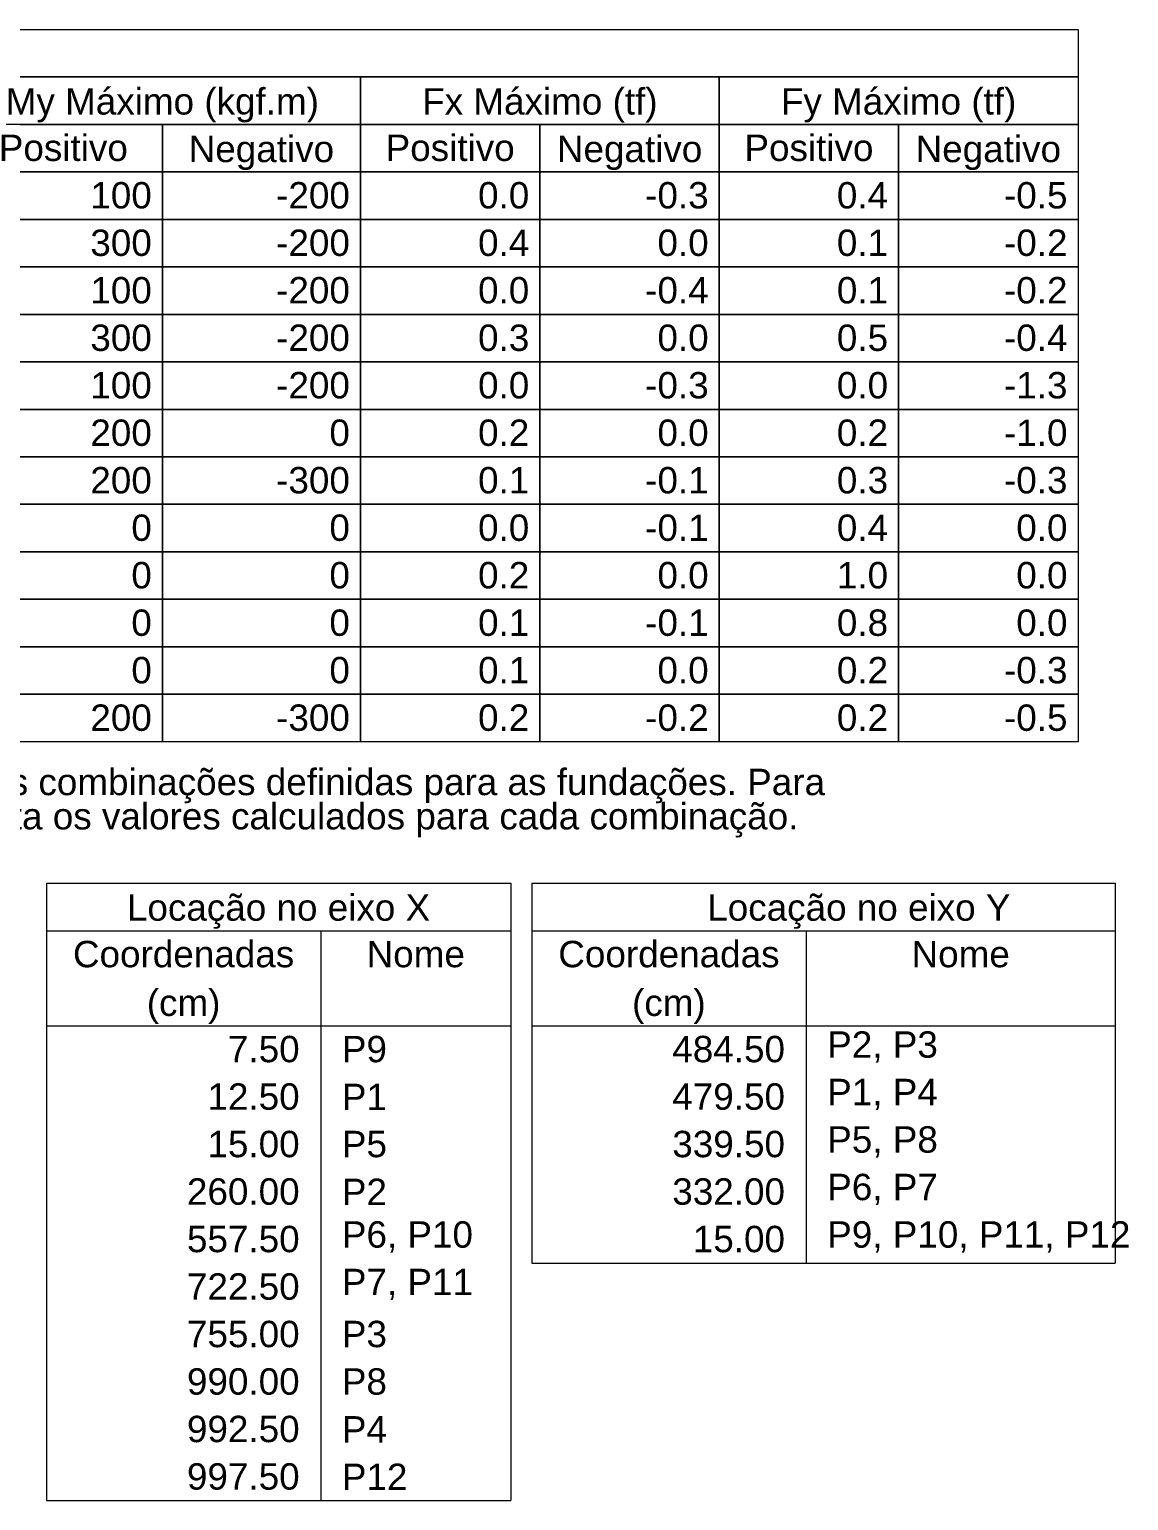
# Model space of a CAD drawing. Header units: inches. Extents: x -52 to 802, y -168 to 85.
# Drawn here: x 64.28 to 73.1, y 51.24 to 63.05 of the extents above; entities that cross this region are included whole.
import ezdxf

# ---------------------------------------------------------------- set-up
doc = ezdxf.new("R2010")
doc.units = ezdxf.units.IN
doc.header["$MEASUREMENT"] = 0
doc.layers.add('LC-Tabelas', color=1, linetype='Continuous', lineweight=20)
doc.layers.add('LC-Textos das tabelas', color=5, linetype='Continuous', lineweight=5)
doc.styles.add('Arial', font='arial.ttf')

msp = doc.modelspace()

# ---------------------------------------------------------------- linework, layer by layer
at = {"layer": 'LC-Tabelas'}
for p, q in [((64.4168, 56.1918), (68.1445, 56.1918)), ((64.4168, 56.1918), (64.4168, 51.2357)), ((68.1445, 56.1918), (68.1445, 51.2357)), ((68.3133, 56.1918), (72.9982, 56.1918)), ((68.3133, 56.1918), (68.3133, 53.1419)), ((72.9982, 56.1918), (72.9982, 53.1419)), ((64.4168, 55.8105), (68.1445, 55.8105)), ((66.6195, 55.8105), (66.6195, 51.2357)), ((68.3133, 55.8105), (72.9982, 55.8105)), ((70.516, 55.8105), (70.516, 53.1419)), ((64.4168, 55.0481), (68.1445, 55.0481)), ((68.3133, 55.0481), (72.9982, 55.0481)), ((68.3133, 53.1419), (72.9982, 53.1419)), ((64.4168, 51.2357), (68.1445, 51.2357))]:
    msp.add_line(p, q, dxfattribs=at)
for points in [[(51.7557, 62.6645), (51.7557, 63.0457), (72.6991, 63.0457), (72.6991, 62.6645), (51.7557, 62.6645)], [(63.7577, 62.2832), (63.7577, 62.6645), (66.9382, 62.6645), (66.9382, 62.2832), (63.7577, 62.2832)], [(66.9382, 62.2832), (66.9382, 62.6645), (69.8186, 62.6645), (69.8186, 62.2832), (66.9382, 62.2832)], [(69.8186, 62.2832), (69.8186, 62.6645), (72.6991, 62.6645), (72.6991, 62.2832), (69.8186, 62.2832)], [(63.7577, 61.902), (63.7577, 62.2832), (65.3479, 62.2832), (65.3479, 61.902), (63.7577, 61.902)], [(65.3479, 61.902), (65.3479, 62.2832), (66.9382, 62.2832), (66.9382, 61.902), (65.3479, 61.902)], [(66.9382, 61.902), (66.9382, 62.2832), (68.3784, 62.2832), (68.3784, 61.902), (66.9382, 61.902)], [(68.3784, 61.902), (68.3784, 62.2832), (69.8186, 62.2832), (69.8186, 61.902), (68.3784, 61.902)], [(69.8186, 61.902), (69.8186, 62.2832), (71.2589, 62.2832), (71.2589, 61.902), (69.8186, 61.902)], [(71.2589, 61.902), (71.2589, 62.2832), (72.6991, 62.2832), (72.6991, 61.902), (71.2589, 61.902)], [(63.7577, 61.5207), (63.7577, 61.902), (65.3479, 61.902), (65.3479, 61.5207), (63.7577, 61.5207)], [(65.3479, 61.5207), (65.3479, 61.902), (66.9382, 61.902), (66.9382, 61.5207), (65.3479, 61.5207)], [(66.9382, 61.5207), (66.9382, 61.902), (68.3784, 61.902), (68.3784, 61.5207), (66.9382, 61.5207)], [(68.3784, 61.5207), (68.3784, 61.902), (69.8186, 61.902), (69.8186, 61.5207), (68.3784, 61.5207)], [(69.8186, 61.5207), (69.8186, 61.902), (71.2589, 61.902), (71.2589, 61.5207), (69.8186, 61.5207)], [(71.2589, 61.5207), (71.2589, 61.902), (72.6991, 61.902), (72.6991, 61.5207), (71.2589, 61.5207)], [(63.7577, 61.1395), (63.7577, 61.5207), (65.3479, 61.5207), (65.3479, 61.1395), (63.7577, 61.1395)], [(65.3479, 61.1395), (65.3479, 61.5207), (66.9382, 61.5207), (66.9382, 61.1395), (65.3479, 61.1395)], [(66.9382, 61.1395), (66.9382, 61.5207), (68.3784, 61.5207), (68.3784, 61.1395), (66.9382, 61.1395)], [(68.3784, 61.1395), (68.3784, 61.5207), (69.8186, 61.5207), (69.8186, 61.1395), (68.3784, 61.1395)], [(69.8186, 61.1395), (69.8186, 61.5207), (71.2589, 61.5207), (71.2589, 61.1395), (69.8186, 61.1395)], [(71.2589, 61.1395), (71.2589, 61.5207), (72.6991, 61.5207), (72.6991, 61.1395), (71.2589, 61.1395)], [(63.7577, 60.7583), (63.7577, 61.1395), (65.3479, 61.1395), (65.3479, 60.7583), (63.7577, 60.7583)], [(65.3479, 60.7583), (65.3479, 61.1395), (66.9382, 61.1395), (66.9382, 60.7583), (65.3479, 60.7583)], [(66.9382, 60.7583), (66.9382, 61.1395), (68.3784, 61.1395), (68.3784, 60.7583), (66.9382, 60.7583)], [(68.3784, 60.7583), (68.3784, 61.1395), (69.8186, 61.1395), (69.8186, 60.7583), (68.3784, 60.7583)], [(69.8186, 60.7583), (69.8186, 61.1395), (71.2589, 61.1395), (71.2589, 60.7583), (69.8186, 60.7583)], [(71.2589, 60.7583), (71.2589, 61.1395), (72.6991, 61.1395), (72.6991, 60.7583), (71.2589, 60.7583)], [(63.7577, 60.377), (63.7577, 60.7583), (65.3479, 60.7583), (65.3479, 60.377), (63.7577, 60.377)], [(65.3479, 60.377), (65.3479, 60.7583), (66.9382, 60.7583), (66.9382, 60.377), (65.3479, 60.377)], [(66.9382, 60.377), (66.9382, 60.7583), (68.3784, 60.7583), (68.3784, 60.377), (66.9382, 60.377)], [(68.3784, 60.377), (68.3784, 60.7583), (69.8186, 60.7583), (69.8186, 60.377), (68.3784, 60.377)], [(69.8186, 60.377), (69.8186, 60.7583), (71.2589, 60.7583), (71.2589, 60.377), (69.8186, 60.377)], [(71.2589, 60.377), (71.2589, 60.7583), (72.6991, 60.7583), (72.6991, 60.377), (71.2589, 60.377)], [(63.7577, 59.9958), (63.7577, 60.377), (65.3479, 60.377), (65.3479, 59.9958), (63.7577, 59.9958)], [(65.3479, 59.9958), (65.3479, 60.377), (66.9382, 60.377), (66.9382, 59.9958), (65.3479, 59.9958)], [(66.9382, 59.9958), (66.9382, 60.377), (68.3784, 60.377), (68.3784, 59.9958), (66.9382, 59.9958)], [(68.3784, 59.9958), (68.3784, 60.377), (69.8186, 60.377), (69.8186, 59.9958), (68.3784, 59.9958)], [(69.8186, 59.9958), (69.8186, 60.377), (71.2589, 60.377), (71.2589, 59.9958), (69.8186, 59.9958)], [(71.2589, 59.9958), (71.2589, 60.377), (72.6991, 60.377), (72.6991, 59.9958), (71.2589, 59.9958)], [(63.7577, 59.6145), (63.7577, 59.9958), (65.3479, 59.9958), (65.3479, 59.6145), (63.7577, 59.6145)], [(65.3479, 59.6145), (65.3479, 59.9958), (66.9382, 59.9958), (66.9382, 59.6145), (65.3479, 59.6145)], [(66.9382, 59.6145), (66.9382, 59.9958), (68.3784, 59.9958), (68.3784, 59.6145), (66.9382, 59.6145)], [(68.3784, 59.6145), (68.3784, 59.9958), (69.8186, 59.9958), (69.8186, 59.6145), (68.3784, 59.6145)], [(69.8186, 59.6145), (69.8186, 59.9958), (71.2589, 59.9958), (71.2589, 59.6145), (69.8186, 59.6145)], [(71.2589, 59.6145), (71.2589, 59.9958), (72.6991, 59.9958), (72.6991, 59.6145), (71.2589, 59.6145)], [(63.7577, 59.2333), (63.7577, 59.6145), (65.3479, 59.6145), (65.3479, 59.2333), (63.7577, 59.2333)], [(65.3479, 59.2333), (65.3479, 59.6145), (66.9382, 59.6145), (66.9382, 59.2333), (65.3479, 59.2333)], [(66.9382, 59.2333), (66.9382, 59.6145), (68.3784, 59.6145), (68.3784, 59.2333), (66.9382, 59.2333)], [(68.3784, 59.2333), (68.3784, 59.6145), (69.8186, 59.6145), (69.8186, 59.2333), (68.3784, 59.2333)], [(69.8186, 59.2333), (69.8186, 59.6145), (71.2589, 59.6145), (71.2589, 59.2333), (69.8186, 59.2333)], [(71.2589, 59.2333), (71.2589, 59.6145), (72.6991, 59.6145), (72.6991, 59.2333), (71.2589, 59.2333)], [(63.7577, 58.8521), (63.7577, 59.2333), (65.3479, 59.2333), (65.3479, 58.8521), (63.7577, 58.8521)], [(65.3479, 58.8521), (65.3479, 59.2333), (66.9382, 59.2333), (66.9382, 58.8521), (65.3479, 58.8521)], [(66.9382, 58.8521), (66.9382, 59.2333), (68.3784, 59.2333), (68.3784, 58.8521), (66.9382, 58.8521)], [(68.3784, 58.8521), (68.3784, 59.2333), (69.8186, 59.2333), (69.8186, 58.8521), (68.3784, 58.8521)], [(69.8186, 58.8521), (69.8186, 59.2333), (71.2589, 59.2333), (71.2589, 58.8521), (69.8186, 58.8521)], [(71.2589, 58.8521), (71.2589, 59.2333), (72.6991, 59.2333), (72.6991, 58.8521), (71.2589, 58.8521)], [(63.7577, 58.4708), (63.7577, 58.8521), (65.3479, 58.8521), (65.3479, 58.4708), (63.7577, 58.4708)], [(65.3479, 58.4708), (65.3479, 58.8521), (66.9382, 58.8521), (66.9382, 58.4708), (65.3479, 58.4708)], [(66.9382, 58.4708), (66.9382, 58.8521), (68.3784, 58.8521), (68.3784, 58.4708), (66.9382, 58.4708)], [(68.3784, 58.4708), (68.3784, 58.8521), (69.8186, 58.8521), (69.8186, 58.4708), (68.3784, 58.4708)], [(69.8186, 58.4708), (69.8186, 58.8521), (71.2589, 58.8521), (71.2589, 58.4708), (69.8186, 58.4708)], [(71.2589, 58.4708), (71.2589, 58.8521), (72.6991, 58.8521), (72.6991, 58.4708), (71.2589, 58.4708)], [(63.7577, 58.0896), (63.7577, 58.4708), (65.3479, 58.4708), (65.3479, 58.0896), (63.7577, 58.0896)], [(65.3479, 58.0896), (65.3479, 58.4708), (66.9382, 58.4708), (66.9382, 58.0896), (65.3479, 58.0896)], [(66.9382, 58.0896), (66.9382, 58.4708), (68.3784, 58.4708), (68.3784, 58.0896), (66.9382, 58.0896)], [(68.3784, 58.0896), (68.3784, 58.4708), (69.8186, 58.4708), (69.8186, 58.0896), (68.3784, 58.0896)], [(69.8186, 58.0896), (69.8186, 58.4708), (71.2589, 58.4708), (71.2589, 58.0896), (69.8186, 58.0896)], [(71.2589, 58.0896), (71.2589, 58.4708), (72.6991, 58.4708), (72.6991, 58.0896), (71.2589, 58.0896)], [(63.7577, 57.7083), (63.7577, 58.0896), (65.3479, 58.0896), (65.3479, 57.7083), (63.7577, 57.7083)], [(65.3479, 57.7083), (65.3479, 58.0896), (66.9382, 58.0896), (66.9382, 57.7083), (65.3479, 57.7083)], [(66.9382, 57.7083), (66.9382, 58.0896), (68.3784, 58.0896), (68.3784, 57.7083), (66.9382, 57.7083)], [(68.3784, 57.7083), (68.3784, 58.0896), (69.8186, 58.0896), (69.8186, 57.7083), (68.3784, 57.7083)], [(69.8186, 57.7083), (69.8186, 58.0896), (71.2589, 58.0896), (71.2589, 57.7083), (69.8186, 57.7083)], [(71.2589, 57.7083), (71.2589, 58.0896), (72.6991, 58.0896), (72.6991, 57.7083), (71.2589, 57.7083)], [(63.7577, 57.3271), (63.7577, 57.7083), (65.3479, 57.7083), (65.3479, 57.3271), (63.7577, 57.3271)], [(65.3479, 57.3271), (65.3479, 57.7083), (66.9382, 57.7083), (66.9382, 57.3271), (65.3479, 57.3271)], [(66.9382, 57.3271), (66.9382, 57.7083), (68.3784, 57.7083), (68.3784, 57.3271), (66.9382, 57.3271)], [(68.3784, 57.3271), (68.3784, 57.7083), (69.8186, 57.7083), (69.8186, 57.3271), (68.3784, 57.3271)], [(69.8186, 57.3271), (69.8186, 57.7083), (71.2589, 57.7083), (71.2589, 57.3271), (69.8186, 57.3271)], [(71.2589, 57.3271), (71.2589, 57.7083), (72.6991, 57.7083), (72.6991, 57.3271), (71.2589, 57.3271)]]:
    msp.add_lwpolyline(points, close=True, dxfattribs=at)

# ---------------------------------------------------------------- texts
at = {"layer": 'LC-Textos das tabelas', "linetype": 'Continuous', "char_height": 0.2118, "line_spacing_factor": 0.798, "style": 'Arial'}
for s, insert, width, attachment_point in [('My Máximo (kgf.m)', (65.3478, 62.2984), 5.042857, 8), ('Fx Máximo (tf)', (68.3788, 62.2984), 3.790254, 8), ('Fy Máximo (tf)', (71.2588, 62.2984), 3.790254, 8), ('Positivo', (64.5528, 61.9867), 2.07734, 8), ('Negativo', (66.1428, 61.9164), 2.341533, 8), ('Positivo', (67.6583, 61.9867), 2.07734, 8), ('Negativo', (69.0988, 61.9164), 2.341533, 8), ('Positivo', (70.5388, 61.9867), 2.07734, 8), ('Negativo', (71.9788, 61.9164), 2.341533, 8), (' 100 ', (65.2632, 61.6055), 1.319521, 9), (' -200 ', (66.8534, 61.6055), 1.517087, 9), (' 0.0 ', (68.2937, 61.6055), 1.154399, 9), (' -0.3 ', (69.7339, 61.6055), 1.351965, 9), (' 0.4 ', (71.1742, 61.6055), 1.154399, 9), (' -0.5 ', (72.6144, 61.6055), 1.351965, 9), (' 300 ', (65.2632, 61.2242), 1.319521, 9), (' -200 ', (66.8534, 61.2242), 1.517087, 9), (' 0.4 ', (68.2937, 61.2242), 1.154399, 9), (' 0.0 ', (69.7339, 61.2242), 1.154399, 9), (' 0.1 ', (71.1742, 61.2242), 1.154399, 9), (' -0.2 ', (72.6144, 61.2242), 1.351965, 9), (' 100 ', (65.2632, 60.843), 1.319521, 9), (' -200 ', (66.8534, 60.843), 1.517087, 9), (' 0.0 ', (68.2937, 60.843), 1.154399, 9), (' -0.4 ', (69.7339, 60.843), 1.351965, 9), (' 0.1 ', (71.1742, 60.843), 1.154399, 9), (' -0.2 ', (72.6144, 60.843), 1.351965, 9), (' 300 ', (65.2632, 60.4617), 1.319521, 9), (' -200 ', (66.8534, 60.4617), 1.517087, 9), (' 0.3 ', (68.2937, 60.4617), 1.154399, 9), (' 0.0 ', (69.7339, 60.4617), 1.154399, 9), (' 0.5 ', (71.1742, 60.4617), 1.154399, 9), (' -0.4 ', (72.6144, 60.4617), 1.351965, 9), (' 100 ', (65.2632, 60.0805), 1.319521, 9), (' -200 ', (66.8534, 60.0805), 1.517087, 9), (' 0.0 ', (68.2937, 60.0805), 1.154399, 9), (' -0.3 ', (69.7339, 60.0805), 1.351965, 9), (' 0.0 ', (71.1742, 60.0805), 1.154399, 9), (' -1.3 ', (72.6144, 60.0805), 1.351965, 9), (' 200 ', (65.2632, 59.6993), 1.319521, 9), (' 0 ', (66.8534, 59.6993), 0.659615, 9), (' 0.2 ', (68.2937, 59.6993), 1.154399, 9), (' 0.0 ', (69.7339, 59.6993), 1.154399, 9), (' 0.2 ', (71.1742, 59.6993), 1.154399, 9), (' -1.0 ', (72.6144, 59.6993), 1.351965, 9), (' 200 ', (65.2632, 59.318), 1.319521, 9), (' -300 ', (66.8534, 59.318), 1.517087, 9), (' 0.1 ', (68.2937, 59.318), 1.154399, 9), (' -0.1 ', (69.7339, 59.318), 1.351965, 9), (' 0.3 ', (71.1742, 59.318), 1.154399, 9), (' -0.3 ', (72.6144, 59.318), 1.351965, 9), (' 0 ', (65.2632, 58.9368), 0.659615, 9), (' 0 ', (66.8534, 58.9368), 0.659615, 9), (' 0.0 ', (68.2937, 58.9368), 1.154399, 9), (' -0.1 ', (69.7339, 58.9368), 1.351965, 9), (' 0.4 ', (71.1742, 58.9368), 1.154399, 9), (' 0.0 ', (72.6144, 58.9368), 1.154399, 9), (' 0 ', (65.2632, 58.5555), 0.659615, 9), (' 0 ', (66.8534, 58.5555), 0.659615, 9), (' 0.2 ', (68.2937, 58.5555), 1.154399, 9), (' 0.0 ', (69.7339, 58.5555), 1.154399, 9), (' 1.0 ', (71.1742, 58.5555), 1.154399, 9), (' 0.0 ', (72.6144, 58.5555), 1.154399, 9), (' 0 ', (65.2632, 58.1743), 0.659615, 9), (' 0 ', (66.8534, 58.1743), 0.659615, 9), (' 0.1 ', (68.2937, 58.1743), 1.154399, 9), (' -0.1 ', (69.7339, 58.1743), 1.351965, 9), (' 0.8 ', (71.1742, 58.1743), 1.154399, 9), (' 0.0 ', (72.6144, 58.1743), 1.154399, 9), (' 0 ', (65.2632, 57.7931), 0.659615, 9), (' 0 ', (66.8534, 57.7931), 0.659615, 9), (' 0.1 ', (68.2937, 57.7931), 1.154399, 9), (' 0.0 ', (69.7339, 57.7931), 1.154399, 9), (' 0.2 ', (71.1742, 57.7931), 1.154399, 9), (' -0.3 ', (72.6144, 57.7931), 1.351965, 9), (' 200 ', (65.2632, 57.4118), 1.319521, 9), (' -300 ', (66.8534, 57.4118), 1.517087, 9), (' 0.2 ', (68.2937, 57.4118), 1.154399, 9), (' -0.2 ', (69.7339, 57.4118), 1.351965, 9), (' 0.2 ', (71.1742, 57.4118), 1.154399, 9), (' -0.5 ', (72.6144, 57.4118), 1.351965, 9), ('Os esforços indicados nesta tabela são os valores máximos obtidos pela envoltória de todas as combinações definidas para as fundações. Para', (51.7558, 56.8334), 37.879328, 7), ('análises complementares, deve-se consultar o relatório de esforços na fundação, que apresenta os valores calculados para cada combinação.', (51.7558, 56.5584), 37.449144, 7), ('Locação no eixo X', (66.2805, 55.8255), 4.853011, 8), ('Locação no eixo Y', (70.9394, 55.8255), 4.858772, 8), ('Coordenadas', (65.5182, 55.514), 3.545434, 8), ('Nome', (67.382, 55.514), 1.575429, 8), ('Coordenadas', (69.4147, 55.514), 3.545434, 8), ('Nome', (71.7571, 55.514), 1.007671, 8), ('(cm)', (65.5185, 55.0625), 1.180851, 8), ('(cm)', (69.4144, 55.0625), 1.180851, 8), ('7.50', (66.4501, 54.7515), 1.14917, 9), ('P9', (66.789, 54.7515), 0.722912, 7), ('484.50', (70.3466, 54.7515), 1.805839, 9), ('P2, P3', (70.6855, 54.7515), 1.774157, 7), ('12.50', (66.4501, 54.3703), 1.477504, 9), ('P1', (66.789, 54.3703), 0.722912, 7), ('479.50', (70.3466, 54.3703), 1.805839, 9), ('P1, P4', (70.6855, 54.3703), 1.774157, 7), ('P5, P8', (70.6855, 53.9891), 2.168735, 7), ('15.00', (66.4501, 53.9891), 1.477504, 9), ('P5', (66.789, 53.9891), 1.117489, 7), ('339.50', (70.3466, 53.9891), 1.805839, 9), ('P6, P7', (70.6855, 53.6078), 1.774157, 7), ('260.00', (66.4501, 53.6078), 1.805839, 9), ('P2', (66.789, 53.6078), 0.722912, 7), ('332.00', (70.3466, 53.6078), 1.805839, 9), ('557.50', (66.4501, 53.2266), 1.805839, 9), ('P6, P10', (66.789, 53.2266), 1.774157, 7), ('15.00', (70.3466, 53.2266), 1.477504, 9), ('P9, P10, P11, P12', (70.6855, 53.2266), 3.965559, 7), ('722.50', (66.4501, 52.8453), 1.805839, 9), ('P7, P11', (66.789, 52.8453), 2.102492, 7), ('755.00', (66.4501, 52.4641), 1.805839, 9), ('P3', (66.789, 52.4641), 0.722912, 7), ('990.00', (66.4501, 52.0829), 1.805839, 9), ('P8', (66.789, 52.0829), 0.722912, 7), ('992.50', (66.4501, 51.7016), 1.805839, 9), ('P4', (66.789, 51.7016), 0.722912, 7), ('997.50', (66.4501, 51.3204), 1.805839, 9), ('P12', (66.789, 51.3204), 1.051246, 7)]:
    msp.add_mtext(s, dxfattribs=dict(at, insert=insert, width=width, attachment_point=attachment_point))

doc.saveas('drawing.dxf')
